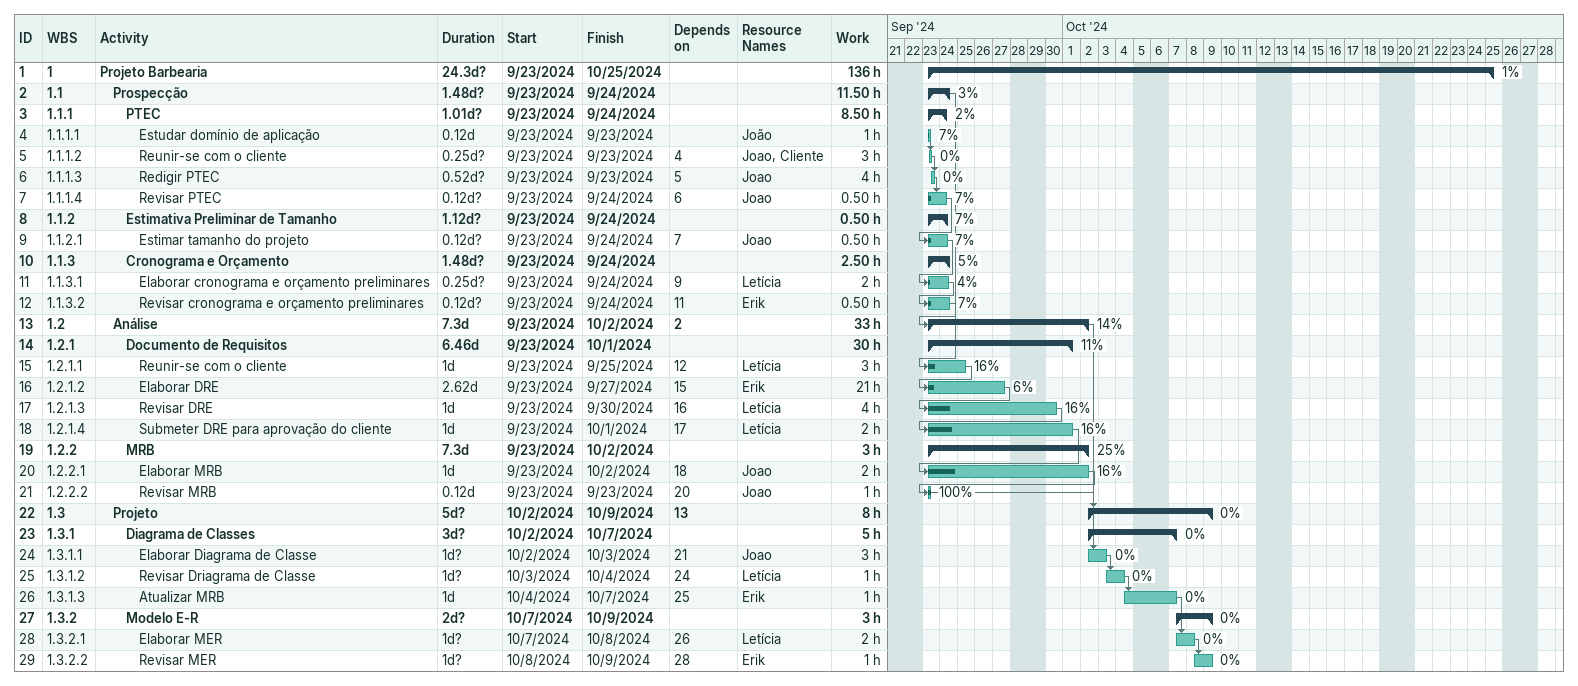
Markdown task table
| ID | WBS | Task | Duration | Start | Finish | Predecessors | Resources | % complete | Work (h) |
|---|---|---|---|---|---|---|---|---|---|
| 1 | 1 | **Projeto Barbearia** | 24.3d? | 2024-09-23 | 2024-10-25 |  |  | 1 | 136 |
| 2 | 1.1 | **Prospecção** | 1.48d? | 2024-09-23 | 2024-09-24 |  |  | 3 | 11.50 |
| 3 | 1.1.1 | **PTEC** | 1.01d? | 2024-09-23 | 2024-09-24 |  |  | 2 | 8.50 |
| 4 | 1.1.1.1 | Estudar domínio de aplicação | 0.12d | 2024-09-23 | 2024-09-23 |  | João | 7 | 1 |
| 5 | 1.1.1.2 | Reunir-se com o cliente | 0.25d? | 2024-09-23 | 2024-09-23 | 4 | Joao, Cliente | 0 | 3 |
| 6 | 1.1.1.3 | Redigir PTEC | 0.52d? | 2024-09-23 | 2024-09-23 | 5 | Joao | 0 | 4 |
| 7 | 1.1.1.4 | Revisar PTEC | 0.12d? | 2024-09-23 | 2024-09-24 | 6 | Joao | 7 | 0.50 |
| 8 | 1.1.2 | **Estimativa Preliminar de Tamanho** | 1.12d? | 2024-09-23 | 2024-09-24 |  |  | 7 | 0.50 |
| 9 | 1.1.2.1 | Estimar tamanho do projeto | 0.12d? | 2024-09-23 | 2024-09-24 | 7 | Joao | 7 | 0.50 |
| 10 | 1.1.3 | **Cronograma e Orçamento** | 1.48d? | 2024-09-23 | 2024-09-24 |  |  | 5 | 2.50 |
| 11 | 1.1.3.1 | Elaborar cronograma e orçamento preliminares | 0.25d? | 2024-09-23 | 2024-09-24 | 9 | Letícia | 4 | 2 |
| 12 | 1.1.3.2 | Revisar cronograma e orçamento preliminares | 0.12d? | 2024-09-23 | 2024-09-24 | 11 | Erik | 7 | 0.50 |
| 13 | 1.2 | **Análise** | 7.3d | 2024-09-23 | 2024-10-02 | 2 |  | 14 | 33 |
| 14 | 1.2.1 | **Documento de Requisitos** | 6.46d | 2024-09-23 | 2024-10-01 |  |  | 11 | 30 |
| 15 | 1.2.1.1 | Reunir-se com o cliente | 1d | 2024-09-23 | 2024-09-25 | 12 | Letícia | 16 | 3 |
| 16 | 1.2.1.2 | Elaborar DRE | 2.62d | 2024-09-23 | 2024-09-27 | 15 | Erik | 6 | 21 |
| 17 | 1.2.1.3 | Revisar DRE | 1d | 2024-09-23 | 2024-09-30 | 16 | Letícia | 16 | 4 |
| 18 | 1.2.1.4 | Submeter DRE para aprovação do cliente | 1d | 2024-09-23 | 2024-10-01 | 17 | Letícia | 16 | 2 |
| 19 | 1.2.2 | **MRB** | 7.3d | 2024-09-23 | 2024-10-02 |  |  | 25 | 3 |
| 20 | 1.2.2.1 | Elaborar MRB | 1d | 2024-09-23 | 2024-10-02 | 18 | Joao | 16 | 2 |
| 21 | 1.2.2.2 | Revisar MRB | 0.12d | 2024-09-23 | 2024-09-23 | 20 | Joao | 100 | 1 |
| 22 | 1.3 | **Projeto** | 5d? | 2024-10-02 | 2024-10-09 | 13 |  | 0 | 8 |
| 23 | 1.3.1 | **Diagrama de Classes** | 3d? | 2024-10-02 | 2024-10-07 |  |  | 0 | 5 |
| 24 | 1.3.1.1 | Elaborar Diagrama de Classe | 1d? | 2024-10-02 | 2024-10-03 | 21 | Joao | 0 | 3 |
| 25 | 1.3.1.2 | Revisar Driagrama de Classe | 1d? | 2024-10-03 | 2024-10-04 | 24 | Letícia | 0 | 1 |
| 26 | 1.3.1.3 | Atualizar MRB | 1d | 2024-10-04 | 2024-10-07 | 25 | Erik | 0 | 1 |
| 27 | 1.3.2 | **Modelo E-R** | 2d? | 2024-10-07 | 2024-10-09 |  |  | 0 | 3 |
| 28 | 1.3.2.1 | Elaborar MER | 1d? | 2024-10-07 | 2024-10-08 | 26 | Letícia | 0 | 2 |
| 29 | 1.3.2.2 | Revisar MER | 1d? | 2024-10-08 | 2024-10-09 | 28 | Erik | 0 | 1 |
